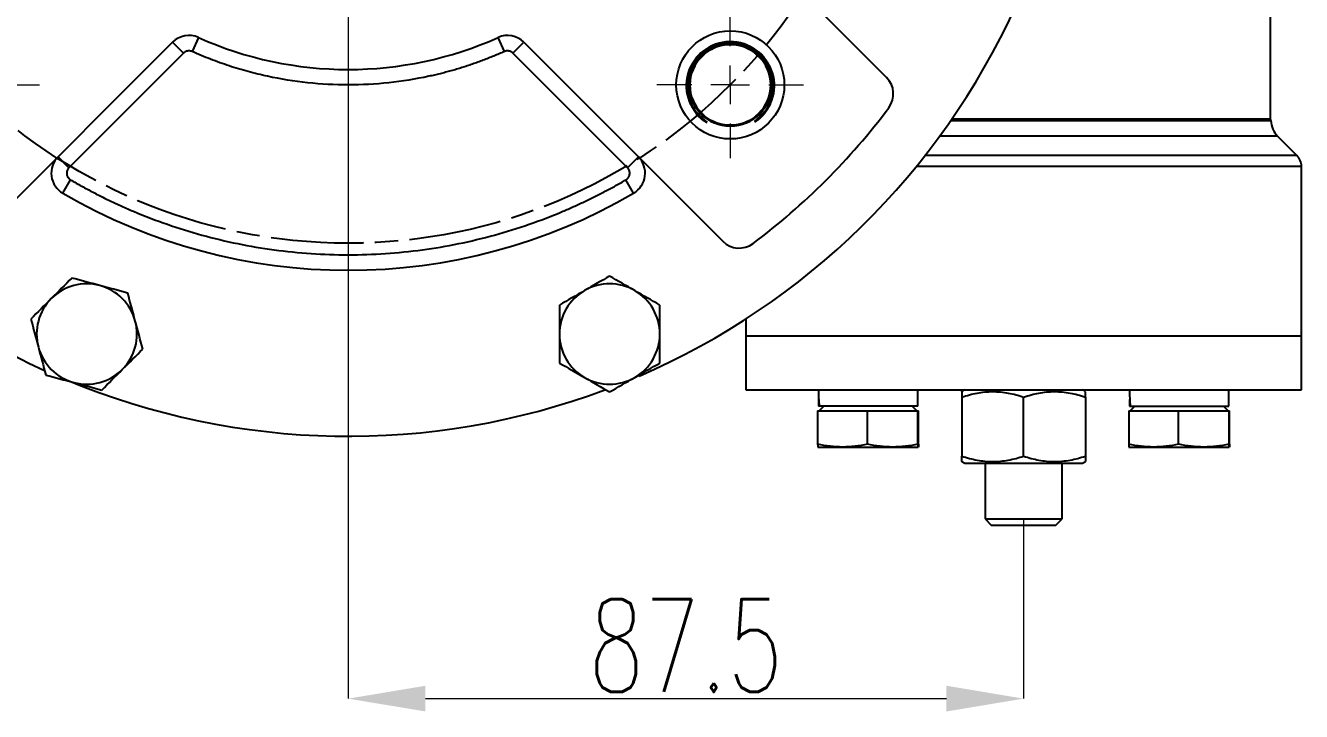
# Model space of a CAD drawing. Header units: millimetres. Extents: x 2344 to 4024, y 1094 to 2282.
# Drawn here: x 3409 to 3574.3, y 1644.9 to 1733.7 of the extents above; entities that cross this region are included whole.
import ezdxf

# ---------------------------------------------------------------- set-up
doc = ezdxf.new("R2010")
doc.units = ezdxf.units.MM
doc.linetypes.add('AM_ISO08W050', pattern=[18, 12, -1.5, 3, -1.5])
for name, color, linetype, lineweight in [('10', 7, 'Continuous', 0), ('AM_5', 3, 'Continuous', 25), ('AM_7', 4, 'AM_ISO08W050', 25), ('粗实线', 7, 'Continuous', 40)]:
    doc.layers.add(name, color=color, linetype=linetype, lineweight=lineweight)
doc.styles.add('SLDTEXTSTYLE1', font='txt.shx', dxfattribs={"width": 0.7, "bigfont": 'gbcbig.shx'})
doc.dimstyles.new('SLDDIMSTYLE12$0', dxfattribs={"dimtxt": 12, "dimasz": 10, "dimexe": 0, "dimexo": 0.0625, "dimgap": 0.875, "dimtad": 1, "dimdec": 1, "dimlfac": 1.8, "dimrnd": 1e-09, "dimzin": 12, "dimdsep": 46, "dimtxsty": 'SLDTEXTSTYLE1', "dimcen": 0.09, "dimdle": 8.16, "dimclrd": 3, "dimclre": 3, "dimadec": 0, "dimazin": 3, "dimtfac": 1, "dimtdec": 1, "dimtofl": 0, "dimtmove": 0, "dimatfit": 3, "dimfxl": 0, "dimfrac": 2, "dimtolj": 1, "dimlwd": 5, "dimlwe": 5, "dimarcsym": 0})

# ---------------------------------------------------------------- blocks, each defined once
blk = doc.blocks.new('SW_CENTERMARKSYMBOL_2')
at = {"layer": '10', "color": 0}
for p, q in [((0, 1), (0, 1.9)), ((0, 0), (0, 0.5)), ((-1, 0), (-1.9, 0)), ((0, 0), (-0.5, 0)), ((0, 0), (0, -0.5)), ((0, 0), (0.5, 0)), ((1, 0), (1.9, 0)), ((0, -1), (0, -1.9))]:
    blk.add_line(p, q, dxfattribs=at)
blk = doc.blocks.new('SW_CENTERMARKSYMBOL_3')
at = {"layer": '10', "color": 0}
for p, q in [((0, 1), (0, 1.9)), ((0, 0), (0, 0.5)), ((-1, 0), (-1.9, 0)), ((0, 0), (-0.5, 0)), ((0, 0), (0, -0.5)), ((0, 0), (0.5, 0)), ((1, 0), (1.9, 0)), ((0, -1), (0, -1.9))]:
    blk.add_line(p, q, dxfattribs=at)
blk = doc.blocks.new('*D57')
at = {"layer": 'AM_5', "color": 3, "lineweight": 5, "transparency": 16777216}
blk.add_line((3450.8, 1775.48), (3450.8, 1646.56), dxfattribs=at)
at = {"layer": 'AM_5', "color": 3, "linetype": 'Continuous', "lineweight": 5, "transparency": 16777216}
for p, q in [((3538.3, 1669.8), (3538.3, 1646.56)), ((3460.8, 1646.56), (3528.3, 1646.56))]:
    blk.add_line(p, q, dxfattribs=at)
at = {"layer": 'AM_5', "color": 3, "transparency": 16777216}
for points in [[(3460.8, 1648.23), (3460.8, 1644.9), (3450.8, 1646.56)], [(3528.3, 1648.23), (3528.3, 1644.9), (3538.3, 1646.56)]]:
    blk.add_solid(points, dxfattribs=at)
at = {"layer": 'Defpoints', "color": 0, "transparency": 16777216}
for p in [(3450.8, 1775.55), (3538.3, 1669.86), (3538.3, 1646.56)]:
    blk.add_point(p, dxfattribs=at)
at = {"layer": 'AM_5', "color": 0, "transparency": 16777216, "insert": (3494.55, 1653.44), "char_height": 12, "attachment_point": 5, "style": 'SLDTEXTSTYLE1'}
blk.add_mtext('\\A1;87.5', dxfattribs=at)
blk = doc.blocks.new('*U43')
at = {"layer": '粗实线', "linetype": 'ByBlock'}
blk.add_circle((-0.13, 0.01), 5.28, dxfattribs=at)
at = {"layer": '粗实线', "color": 3, "linetype": 'ByBlock'}
blk.add_arc((-0.22, 0), 5.63, 213.5886, 147.8405, dxfattribs=at)
blk = doc.blocks.new('*U45')
at = {"layer": '粗实线', "color": 0, "linetype": 'ByBlock', "lineweight": -2, "transparency": 16777216}
for p, rotation in [((19428.46, 6019.5), 270), ((19527.33, 6019.64), 180), ((19527.47, 5920.77), 90.00000000000001)]:
    blk.add_blockref('*U43', p, dxfattribs=dict(at, rotation=rotation))
blk.add_blockref('*U43', (19428.6, 5920.63), dxfattribs=at)

msp = doc.modelspace()

# ---------------------------------------------------------------- linework, layer by layer
at = {"color": 7, "linetype": 'Continuous', "lineweight": 25}
for p, q in [((3570.301, 1721.646), (3570.301, 1829.289)), ((3494.769, 1752.789), (3520.551, 1727.007)), ((3428.042, 1731.576), (3402.261, 1705.794)), ((3428.042, 1731.576), (3429.457, 1730.161)), ((3431.39, 1732.192), (3430.572, 1730.367)), ((3471.026, 1730.367), (3470.209, 1732.192)), ((3472.142, 1730.161), (3473.556, 1731.576)), ((3473.556, 1731.576), (3499.338, 1705.794)), ((3429.457, 1730.161), (3414.621, 1715.326)), ((3486.977, 1715.326), (3472.142, 1730.161)), ((3528.872, 1721.419), (3570.337, 1721.419)), ((3529.028, 1721.646), (3570.301, 1721.646)), ((3570.337, 1721.419), (3570.301, 1721.646)), ((3571.214, 1719.396), (3527.429, 1719.396)), ((3573.715, 1716.895), (3571.214, 1719.396)), ((3413.207, 1716.74), (3414.621, 1715.326)), ((3486.977, 1715.326), (3488.391, 1716.74)), ((3573.715, 1716.895), (3525.533, 1716.895)), ((3574.301, 1715.48), (3524.401, 1715.48)), ((3574.301, 1693.546), (3574.301, 1715.48)), ((3413.819, 1712.026), (3414.825, 1713.755)), ((3487.78, 1712.026), (3486.773, 1713.755)), ((3502.301, 1695.717), (3502.301, 1693.546)), ((3502.301, 1693.546), (3502.301, 1686.546)), ((3502.301, 1693.546), (3538.301, 1693.546)), ((3538.301, 1693.546), (3574.301, 1693.546)), ((3574.301, 1686.546), (3574.301, 1693.546)), ((3502.301, 1686.546), (3538.301, 1686.546)), ((3524.588, 1684.446), (3524.588, 1686.546)), ((3530.676, 1686.546), (3530.301, 1686.329)), ((3538.301, 1686.546), (3574.301, 1686.546)), ((3546.301, 1686.329), (3545.926, 1686.546)), ((3564.894, 1684.446), (3564.894, 1686.546)), ((3530.301, 1685.615), (3530.301, 1677.977)), ((3538.301, 1677.977), (3538.301, 1685.615)), ((3546.301, 1685.615), (3546.301, 1677.977)), ((3511.613, 1683.846), (3511.613, 1679.512)), ((3511.613, 1683.846), (3518.077, 1683.846)), ((3511.824, 1684.446), (3511.708, 1684.446)), ((3512.413, 1684.446), (3511.813, 1683.846)), ((3524.588, 1684.446), (3511.824, 1684.446)), ((3518.077, 1679.512), (3518.077, 1683.846)), ((3518.077, 1683.846), (3524.612, 1683.846)), ((3524.483, 1683.846), (3523.883, 1684.446)), ((3524.612, 1679.512), (3524.612, 1683.846)), ((3524.612, 1683.846), (3524.684, 1683.846)), ((3524.684, 1679.512), (3524.684, 1683.846)), ((3551.918, 1683.846), (3551.918, 1679.512)), ((3551.918, 1683.846), (3558.382, 1683.846)), ((3552.014, 1684.446), (3552.129, 1684.446)), ((3552.719, 1684.446), (3552.119, 1683.846)), ((3552.129, 1684.446), (3564.894, 1684.446)), ((3558.382, 1679.512), (3558.382, 1683.846)), ((3558.382, 1683.846), (3564.917, 1683.846)), ((3564.789, 1683.846), (3564.189, 1684.446)), ((3564.917, 1679.512), (3564.917, 1683.846)), ((3564.917, 1683.846), (3564.989, 1683.846)), ((3564.989, 1679.512), (3564.989, 1683.846)), ((3511.649, 1679.146), (3514.845, 1679.146)), ((3514.845, 1679.146), (3521.344, 1679.146)), ((3521.344, 1679.146), (3524.648, 1679.146)), ((3551.954, 1679.146), (3555.15, 1679.146)), ((3555.15, 1679.146), (3561.649, 1679.146)), ((3561.649, 1679.146), (3564.953, 1679.146)), ((3530.301, 1677.262), (3530.676, 1677.046)), ((3530.676, 1677.046), (3545.926, 1677.046)), ((3533.301, 1677.046), (3533.301, 1669.858)), ((3543.301, 1669.858), (3543.301, 1677.046)), ((3545.926, 1677.046), (3546.301, 1677.262)), ((3533.301, 1669.858), (3534.113, 1669.046)), ((3533.301, 1669.858), (3538.301, 1669.858)), ((3538.301, 1669.858), (3543.301, 1669.858)), ((3542.489, 1669.046), (3543.301, 1669.858)), ((3534.113, 1669.046), (3542.489, 1669.046))]:
    msp.add_line(p, q, dxfattribs=at)
msp.add_circle((3500.297, 1726.048), 7, dxfattribs=at)
for centre, radius, start, end in [((3450.799, 1775.546), 95, 202.60957, 245.53554), ((3450.799, 1775.546), 95, 293.37376, 335.46794), ((3430.164, 1729.454), 3, 65.88146, 135), ((3471.435, 1729.454), 3, 45, 114.11854), ((3450.799, 1775.546), 47.5, 245.88146, 294.11854), ((3518.43, 1724.886), 3, 323.16428, 45), ((3450.799, 1775.546), 87.5, 306.83572, 323.16428), ((3573.336, 1721.517), 3, 181.86492, 225), ((3415.328, 1714.619), 3, 135, 239.7925), ((3486.27, 1714.619), 3, 300.2075, 45), ((3572.301, 1715.48), 2, 0, 45), ((3450.799, 1775.546), 73.5, 239.7925, 300.2075), ((3501.459, 1707.915), 3, 225, 306.83572), ((3416.932, 1693.782), 6.5, 75, 135), ((3416.932, 1693.782), 6.5, 15, 75), ((3484.667, 1693.782), 6.5, 120, 180), ((3484.667, 1693.782), 6.5, 60, 120), ((3484.667, 1693.782), 6.5, 0, 60), ((3416.932, 1693.782), 6.5, 135, 195), ((3416.932, 1693.782), 6.5, 315, 15), ((3484.667, 1693.782), 6.5, 180, 240), ((3484.667, 1693.782), 6.5, 300, 0), ((3416.932, 1693.782), 6.5, 195, 255), ((3450.799, 1775.546), 95, 247.41141, 290.49518), ((3416.932, 1693.782), 6.5, 255, 315), ((3484.667, 1693.782), 6.5, 240, 300)]:
    msp.add_arc(centre, radius, start, end, dxfattribs=at)
for centre, start_param, end_param in [((3518.148, 1686.546), 1.5707963, 1.760193), ((3558.454, 1686.546), 1.5707963, 1.760193), ((3518.148, 1684.446), 1.4765236, 1.5707963), ((3558.454, 1684.446), 1.4765236, 1.5707963)]:
    msp.add_ellipse(centre, major_axis=(0, 11.154), ratio=0.5773503, start_param=start_param, end_param=end_param, dxfattribs=at)
for points, knots in [([(3430.572, 1730.367), (3430.542, 1730.379), (3430.482, 1730.404), (3430.387, 1730.431), (3430.272, 1730.451), (3430.136, 1730.458), (3429.982, 1730.442), (3429.832, 1730.402), (3429.693, 1730.34), (3429.565, 1730.261), (3429.493, 1730.195), (3429.457, 1730.161)], [0, 0, 0, 0, 0.0814614, 0.1626264, 0.2442844, 0.3719475, 0.5000588, 0.6277219, 0.7558333, 0.8778062, 1, 1, 1, 1]), ([(3471.026, 1730.367), (3470.801, 1730.267), (3470.352, 1730.068), (3469.672, 1729.783), (3468.99, 1729.507), (3468.304, 1729.242), (3467.614, 1728.987), (3466.921, 1728.742), (3466.225, 1728.508), (3465.525, 1728.284), (3464.822, 1728.071), (3464.116, 1727.868), (3463.406, 1727.676), (3462.692, 1727.494), (3461.975, 1727.322), (3459.783, 1726.831), (3456.067, 1726.231), (3450.799, 1725.953), (3445.532, 1726.231), (3441.634, 1726.861), (3439.085, 1727.446), (3437.837, 1727.767), (3436.6, 1728.119), (3435.373, 1728.504), (3434.156, 1728.921), (3432.95, 1729.37), (3431.754, 1729.849), (3430.966, 1730.194), (3430.572, 1730.367)], [0, 0, 0, 0, 0.0177114, 0.0353995, 0.0530682, 0.0707213, 0.0883628, 0.1059966, 0.1236265, 0.1412566, 0.1588908, 0.1765329, 0.1941869, 0.2118567, 0.2295462, 0.2472593, 0.3736245, 0.5000023, 0.6263675, 0.7527453, 0.7837242, 0.8146406, 0.8455154, 0.8763695, 0.9072241, 0.9381, 0.9690184, 1, 1, 1, 1]), ([(3472.142, 1730.161), (3472.118, 1730.184), (3472.071, 1730.229), (3471.991, 1730.287), (3471.891, 1730.347), (3471.767, 1730.402), (3471.617, 1730.441), (3471.463, 1730.458), (3471.311, 1730.45), (3471.163, 1730.422), (3471.072, 1730.385), (3471.026, 1730.367)], [0, 0, 0, 0, 0.08146136, 0.16262644, 0.24428442, 0.37194747, 0.5000588, 0.62772192, 0.75583332, 0.8778062, 1, 1, 1, 1]), ([(3414.621, 1715.326), (3414.6, 1715.304), (3414.558, 1715.259), (3414.503, 1715.186), (3414.455, 1715.109), (3414.414, 1715.027), (3414.364, 1714.9), (3414.324, 1714.719), (3414.328, 1714.489), (3414.383, 1714.266), (3414.477, 1714.083), (3414.586, 1713.943), (3414.697, 1713.837), (3414.782, 1713.782), (3414.825, 1713.755)], [0, 0, 0, 0, 0.0504315, 0.1002492, 0.1498762, 0.1997405, 0.2502641, 0.3750207, 0.5000728, 0.6248295, 0.7498817, 0.8335209, 0.9162326, 1, 1, 1, 1]), ([(3486.977, 1713.912), (3486.999, 1713.935), (3487.042, 1713.98), (3487.098, 1714.056), (3487.148, 1714.136), (3487.205, 1714.254), (3487.257, 1714.415), (3487.277, 1714.619), (3487.257, 1714.823), (3487.195, 1715.013), (3487.104, 1715.186), (3487.019, 1715.279), (3486.977, 1715.326)], [0, 0, 0, 0, 0.060259, 0.1200207, 0.1798243, 0.2402078, 0.3699983, 0.5001303, 0.629921, 0.7600531, 0.8799433, 1, 1, 1, 1]), ([(3414.825, 1713.755), (3415.065, 1713.616), (3415.545, 1713.339), (3416.271, 1712.934), (3417, 1712.537), (3417.734, 1712.149), (3418.472, 1711.769), (3419.215, 1711.398), (3419.962, 1711.036), (3420.713, 1710.682), (3421.468, 1710.337), (3422.228, 1710), (3424.174, 1709.166), (3427.353, 1707.945), (3431.86, 1706.546), (3436.478, 1705.44), (3441.201, 1704.639), (3445.982, 1704.154), (3450.799, 1703.992), (3455.616, 1704.153), (3460.397, 1704.639), (3465.12, 1705.44), (3469.738, 1706.545), (3474.246, 1707.945), (3477.64, 1709.249), (3480.005, 1710.277), (3481.388, 1710.913), (3482.757, 1711.579), (3484.111, 1712.274), (3485.452, 1712.996), (3486.333, 1713.502), (3486.773, 1713.755)], [0, 0, 0, 0, 0.01102879, 0.02205099, 0.03306811, 0.04408162, 0.05509301, 0.06610378, 0.07711541, 0.08812939, 0.09914721, 0.11017035, 0.12120031, 0.18339299, 0.24559254, 0.30890398, 0.37222213, 0.43610808, 0.5000008, 0.56388675, 0.62777947, 0.69109091, 0.75440905, 0.81660173, 0.87880128, 0.89901537, 0.91921151, 0.93939886, 0.95958661, 0.97978394, 1, 1, 1, 1]), ([(3486.773, 1713.755), (3486.798, 1713.77), (3486.847, 1713.8), (3486.915, 1713.853), (3486.956, 1713.892), (3486.977, 1713.912)], [0, 0, 0, 0, 0.3337476, 0.6662524, 1, 1, 1, 1]), ([(3530.301, 1686.304), (3530.301, 1686.312), (3530.301, 1686.375), (3530.301, 1686.145), (3530.301, 1685.792), (3530.301, 1685.615)], [0, 0, 0, 0, 0.0694557, 0.5304648, 1, 1, 1, 1]), ([(3530.301, 1685.615), (3530.954, 1685.832), (3531.612, 1686.012), (3532.942, 1686.26), (3533.613, 1686.329), (3534.633, 1686.329), (3534.975, 1686.313), (3535.651, 1686.248), (3535.987, 1686.199), (3536.988, 1686.012), (3537.647, 1685.833), (3538.301, 1685.615)], [0, 0, 0, 0, 0.25, 0.25, 0.5, 0.5, 0.625, 0.625, 0.75, 0.75, 1, 1, 1, 1]), ([(3538.301, 1685.615), (3538.954, 1685.832), (3539.612, 1686.012), (3540.942, 1686.26), (3541.613, 1686.329), (3542.633, 1686.329), (3542.975, 1686.313), (3543.651, 1686.248), (3543.987, 1686.199), (3544.988, 1686.012), (3545.647, 1685.833), (3546.301, 1685.615)], [0, 0, 0, 0, 0.25, 0.25, 0.5, 0.5, 0.625, 0.625, 0.75, 0.75, 1, 1, 1, 1]), ([(3546.301, 1685.615), (3546.301, 1685.829), (3546.301, 1686.235), (3546.301, 1686.282), (3546.301, 1686.304)], [0, 0, 0, 0, 0.5289568, 1, 1, 1, 1]), ([(3530.301, 1677.977), (3530.954, 1677.759), (3531.612, 1677.58), (3532.942, 1677.331), (3533.613, 1677.263), (3534.633, 1677.262), (3534.975, 1677.279), (3535.651, 1677.344), (3535.987, 1677.392), (3536.988, 1677.579), (3537.647, 1677.759), (3538.301, 1677.977)], [0, 0, 0, 0, 0.25, 0.25, 0.5, 0.5, 0.625, 0.625, 0.75, 0.75, 1, 1, 1, 1]), ([(3530.301, 1677.288), (3530.301, 1677.279), (3530.301, 1677.217), (3530.301, 1677.447), (3530.301, 1677.799), (3530.301, 1677.977)], [0, 0, 0, 0, 0.0694558, 0.5304648, 1, 1, 1, 1]), ([(3538.301, 1677.977), (3538.954, 1677.759), (3539.612, 1677.58), (3540.942, 1677.331), (3541.613, 1677.263), (3542.633, 1677.262), (3542.975, 1677.279), (3543.651, 1677.344), (3543.987, 1677.392), (3544.988, 1677.579), (3545.647, 1677.759), (3546.301, 1677.977)], [0, 0, 0, 0, 0.25, 0.25, 0.5, 0.5, 0.625, 0.625, 0.75, 0.75, 1, 1, 1, 1]), ([(3546.301, 1677.977), (3546.301, 1677.762), (3546.301, 1677.357), (3546.301, 1677.31), (3546.301, 1677.288)], [0, 0, 0, 0, 0.5289568, 1, 1, 1, 1])]:
    msp.add_open_spline(points, degree=3, knots=knots, dxfattribs=at)
for points in [[(3414.989, 1701.032), (3414.112, 1700.155), (3413.229, 1699.271), (3412.336, 1698.379)], [(3418.614, 1700.061), (3417.394, 1700.388), (3416.188, 1700.711), (3414.989, 1701.032)], [(3484.667, 1701.288), (3483.592, 1700.667), (3482.51, 1700.043), (3481.417, 1699.411)], [(3487.917, 1699.411), (3486.823, 1700.043), (3485.741, 1700.667), (3484.667, 1701.288)], [(3422.239, 1699.09), (3421.04, 1699.411), (3419.834, 1699.734), (3418.614, 1700.061)], [(3481.417, 1699.411), (3480.323, 1698.78), (3479.241, 1698.155), (3478.167, 1697.535)], [(3491.167, 1697.535), (3490.092, 1698.155), (3489.01, 1698.78), (3487.917, 1699.411)], [(3412.336, 1698.379), (3411.443, 1697.486), (3410.559, 1696.602), (3409.682, 1695.725)], [(3423.21, 1695.465), (3422.883, 1696.684), (3422.56, 1697.891), (3422.239, 1699.09)], [(3478.167, 1697.535), (3478.167, 1696.294), (3478.167, 1695.045), (3478.167, 1693.782)], [(3491.167, 1693.782), (3491.167, 1695.045), (3491.167, 1696.294), (3491.167, 1697.535)], [(3409.682, 1695.725), (3410.003, 1694.526), (3410.326, 1693.32), (3410.653, 1692.1)], [(3424.182, 1691.84), (3423.86, 1693.038), (3423.537, 1694.245), (3423.21, 1695.465)], [(3478.167, 1693.782), (3478.167, 1692.519), (3478.167, 1691.27), (3478.167, 1690.03)], [(3491.167, 1690.03), (3491.167, 1691.27), (3491.167, 1692.519), (3491.167, 1693.782)], [(3410.653, 1692.1), (3410.98, 1690.88), (3411.303, 1689.674), (3411.625, 1688.475)], [(3421.528, 1689.186), (3422.421, 1690.079), (3423.304, 1690.962), (3424.182, 1691.84)], [(3478.167, 1690.03), (3479.241, 1689.409), (3480.323, 1688.785), (3481.417, 1688.153)], [(3487.917, 1688.153), (3489.01, 1688.785), (3490.092, 1689.409), (3491.167, 1690.03)], [(3411.625, 1688.475), (3412.823, 1688.154), (3414.03, 1687.831), (3415.249, 1687.504)], [(3418.874, 1686.533), (3419.752, 1687.41), (3420.635, 1688.293), (3421.528, 1689.186)], [(3481.417, 1688.153), (3482.51, 1687.522), (3483.592, 1686.897), (3484.667, 1686.277)], [(3484.667, 1686.277), (3485.741, 1686.897), (3486.823, 1687.522), (3487.917, 1688.153)], [(3415.249, 1687.504), (3416.469, 1687.177), (3417.676, 1686.854), (3418.874, 1686.533)], [(3514.845, 1679.146), (3513.757, 1679.146), (3512.681, 1679.286), (3511.613, 1679.512)], [(3511.613, 1679.512), (3511.625, 1679.286), (3511.637, 1679.146), (3511.649, 1679.146)], [(3518.077, 1679.512), (3517.008, 1679.286), (3515.932, 1679.146), (3514.845, 1679.146)], [(3521.344, 1679.146), (3520.245, 1679.146), (3519.157, 1679.286), (3518.077, 1679.512)], [(3524.612, 1679.512), (3523.532, 1679.286), (3522.444, 1679.146), (3521.344, 1679.146)], [(3524.648, 1679.146), (3524.636, 1679.146), (3524.624, 1679.286), (3524.612, 1679.512)], [(3524.684, 1679.512), (3524.672, 1679.286), (3524.66, 1679.146), (3524.648, 1679.146)], [(3555.15, 1679.146), (3554.062, 1679.146), (3552.986, 1679.286), (3551.918, 1679.512)], [(3551.918, 1679.512), (3551.93, 1679.286), (3551.942, 1679.146), (3551.954, 1679.146)], [(3558.382, 1679.512), (3557.313, 1679.286), (3556.237, 1679.146), (3555.15, 1679.146)], [(3561.649, 1679.146), (3560.55, 1679.146), (3559.462, 1679.286), (3558.382, 1679.512)], [(3564.917, 1679.512), (3563.837, 1679.286), (3562.749, 1679.146), (3561.649, 1679.146)], [(3564.953, 1679.146), (3564.941, 1679.146), (3564.929, 1679.286), (3564.917, 1679.512)], [(3564.989, 1679.512), (3564.977, 1679.286), (3564.965, 1679.146), (3564.953, 1679.146)]]:
    msp.add_open_spline(points, degree=3, dxfattribs=at)
at = {"layer": 'AM_7'}
msp.add_circle((3450.799, 1775.546), 70, dxfattribs=at)

# ---------------------------------------------------------------- block references
at = {"layer": '10', "xscale": 5, "yscale": 5, "zscale": 5}
for name, p in [('SW_CENTERMARKSYMBOL_2', (3401.302, 1726.048)), ('SW_CENTERMARKSYMBOL_3', (3500.297, 1726.048))]:
    msp.add_blockref(name, p, dxfattribs=at)
at = {"layer": '粗实线', "linetype": 'ByBlock'}
msp.add_blockref('*U45', (-16027.165, -4194.589), dxfattribs=at)

# ---------------------------------------------------------------- dimensions: what is measured, and where the dimension line sits
at = {"layer": 'AM_5'}
dim = msp.add_linear_dim(base=(3538.301, 1646.565), p1=(3450.799, 1775.546), p2=(3538.301, 1669.858), dimstyle='SLDDIMSTYLE12$0', override={"dimlfac": 1, "dimpost": ''}, dxfattribs=at)
dim.commit()
dim.dimension.update_dxf_attribs({"geometry": '*D57', "text_midpoint": (3494.55, 1653.44)})

doc.saveas('drawing.dxf')
